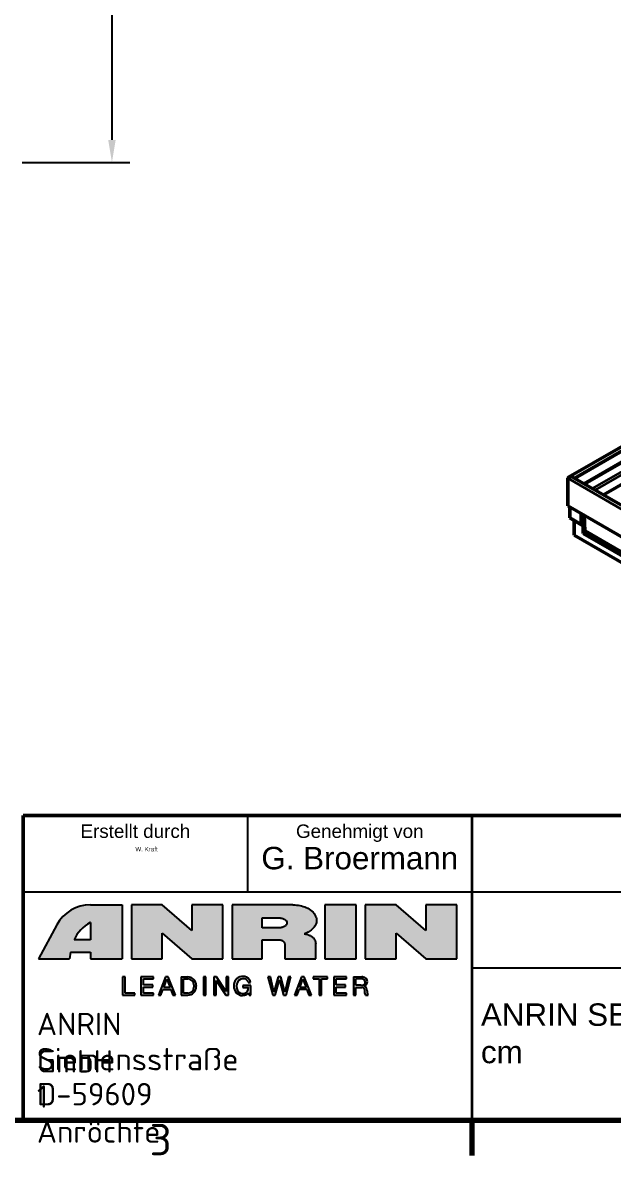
# Model space of a CAD drawing. Header units: millimetres. Extents: x 0 to 3492, y -130 to 1485.
# Drawn here: x 1150 to 1479, y 31 to 662 of the extents above; entities that cross this region are included whole.
import ezdxf
from ezdxf.enums import TextEntityAlignment as Align

# ---------------------------------------------------------------- set-up
doc = ezdxf.new("R2018")
doc.units = ezdxf.units.MM
doc.header["$LTSCALE"] = 5
for name, color, linetype, lineweight in [('Bemaßung (ISO)', 7, 'Continuous', 25), ('Rahmen (ISO)', 7, 'Continuous', 70), ('Schraffur (ISO)', 7, 'Continuous', 18), ('Sichtbar (ISO)', 7, 'Continuous', 50), ('Sichtbar schmal (ISO)', 7, 'Continuous', 35), ('Skizziergeometrie (ISO)', 7, 'Continuous', 25), ('Symbole(DIN)', 7, 'Continuous', 25), ('Titel (ISO)', 7, 'Continuous', 50)]:
    doc.layers.add(name, color=color, linetype=linetype, lineweight=lineweight)
doc.styles.add('Aktuell-DIN', font='arial.ttf')
doc.styles.add('Notiztext (DIN)', font='isocpeur.ttf')
doc.styles.get("Standard").update_dxf_attribs({"font": 'arial.ttf'})
doc.styles.add('TXT 3_5', font='isocpeur.ttf')
doc.styles.add('TXT 5_0', font='isocpeur.ttf')
doc.dimstyles.new('Anrin Standard (DIN)', dxfattribs={"dimscale": 5, "dimtxt": 3.5, "dimasz": 2.5, "dimexe": 2, "dimexo": 0, "dimgap": 0.7999999999999999, "dimtad": 1, "dimrnd": 1e-08, "dimtxsty": 'TXT 3_5', "dimcen": 0.09, "dimdle": 10, "dimclrd": 256, "dimclre": 256, "dimclrt": 256, "dimadec": 0, "dimazin": 2, "dimtfac": 0.7142857313156128, "dimtmove": 0, "dimatfit": 3, "dimfxl": 1, "dimtolj": 1, "dimlwd": -1, "dimlwe": -1, "dimarcsym": 0})

# ---------------------------------------------------------------- blocks, each defined once
blk = doc.blocks.new('Ränder Standardrahmen')
at = {"layer": 'Rahmen (ISO)'}
blk.add_line((280, 10), (280, 6.100000143051147), dxfattribs=at)
at = {"layer": 'Rahmen (ISO)', "flags": 128}
blk.add_lwpolyline([(10, 10), (10, 287.0000076293945), (410, 287.0000076293945), (410, 10), (10, 10)], dxfattribs=at)
at = {"layer": 'Rahmen (ISO)', "insert": (244.0783748340615, 6.100000059604644), "char_height": 3.499999940395355, "attachment_point": 7, "style": 'Notiztext (DIN)'}
blk.add_mtext('3', dxfattribs=at)
blk = doc.blocks.new('Schriftfelder Kundenzeichnung DE')
at = {"layer": 'Schraffur (ISO)'}
h = blk.add_hatch(color=256, dxfattribs=at)
edge = h.paths.add_edge_path(flags=0)
edge.add_line((108.683909823923, 225.3408427413095), (110.516742063923, 225.3408427413095))
edge.add_line((110.5167420639229, 225.3408427413095), (110.5167420639229, 227.2962102213095))
edge.add_arc((111.2257004586354, 225.8655982654567), 1.59664416, 116.3613146929463, 117.7482226645101)
edge.add_arc((112.3362595360138, 223.7546137413095), 3.981931800000001, 117.7482226645103, 156.5245153357833)
edge = h.paths.add_edge_path()
edge.add_arc((110.5045526805172, 224.9907311013095), 4.26078048, 90, 151.5119102653221)
edge.add_line((106.7596833415043, 227.0230214182844), (104.712935583923, 223.2515115813095))
edge.add_line((104.712935583923, 223.2515115813095), (108.171648543923, 223.2515115813095))
edge.add_line((108.171648543923, 223.2515115813095), (108.2998586025441, 223.9915139013095))
edge.add_line((108.2998586025441, 223.9915139013095), (110.5167420639229, 223.9915139013095))
edge.add_line((110.5167420639229, 223.9915139013095), (110.5167420639229, 223.2515115813095))
edge.add_line((110.5167420639229, 223.2515115813095), (114.045733623923, 223.2515115813095))
edge.add_line((114.045733623923, 223.2515115813095), (114.045733623923, 229.2515115813095))
edge.add_line((114.045733623923, 229.2515115813095), (110.5045526805172, 229.2515115813095))
for points in [[(125.252607783923, 223.2515115813095), (121.817400063923, 223.2515115813095), (118.505964063923, 226.1045144613095), (118.505964063923, 223.2515115813095), (115.070756343923, 223.2515115813095), (115.070756343923, 229.2515115813095), (118.505964063923, 229.2515115813095), (121.817400063923, 226.3985087013095), (121.817400063923, 229.2515115813095), (125.252607783923, 229.2515115813095)], [(140.097968583923, 223.2515115813095), (136.625119383923, 223.2515115813095), (136.625119383923, 229.2515115813095), (140.097968583923, 229.2515115813095)], [(147.869635023923, 229.2515115813095), (151.304842743923, 229.2515115813095), (151.304842743923, 223.2515115813095), (147.869635023923, 223.2515115813095), (144.558199023923, 226.1045144613095), (144.558199023923, 223.2515115813095), (141.122991303923, 223.2515115813095), (141.122991303923, 229.2515115813095), (144.558199023923, 229.2515115813095), (147.869635023923, 226.3985087013095)], [(114.092750823923, 221.2198260213095), (114.092750823923, 219.1891757013095), (115.437950823923, 219.1891757013095), (115.437950823923, 219.4171757013095), (114.362750823923, 219.4171757013095), (114.362750823923, 221.2198260213095)], [(117.539431743923, 220.9918260213095), (117.539431743923, 221.2198260213095), (116.127950823923, 221.2198260213095), (116.127950823923, 219.1891757013095), (117.539431743923, 219.1891757013095), (117.539431743923, 219.4171757013095), (116.399148063923, 219.4171757013095), (116.399148063923, 220.0905008613095), (117.454217463923, 220.0905008613095), (117.454217463923, 220.3185008613095), (116.399148063923, 220.3185008613095), (116.399148063923, 220.9918260213095)], [(123.086601303923, 221.2198260213095), (123.086601303923, 219.1891757013095), (123.356828463923, 219.1891757013095), (123.356828463923, 221.2198260213095)], [(124.262986023923, 221.2198260213095), (124.262986023923, 219.1891757013095), (124.518913143923, 219.1891757013095), (124.518913143923, 220.8277610613095), (125.589754863923, 219.1891757013095), (125.881309503923, 219.1891757013095), (125.881309503923, 221.2198260213095), (125.625382383923, 221.2198260213095), (125.625382383923, 219.5812406613095), (124.5545406639229, 221.2198260213095)], [(132.561861423923, 221.2198260213095), (132.155045343923, 219.5180909013095), (131.699562243923, 221.2198260213095), (131.4071755239229, 221.2198260213095), (130.951692423923, 219.5180909013095), (130.544876343923, 221.2198260213095), (130.268875503923, 221.2198260213095), (130.805499063923, 219.1891757013095), (131.097885783923, 219.1891757013095), (131.553368883923, 220.8909108213095), (132.008851983923, 219.1891757013095), (132.301238703923, 219.1891757013095), (132.837862263923, 221.2198260213095)], [(135.977502663923, 219.1891757013095), (136.247237223923, 219.1891757013095), (136.247237223923, 220.9918260213095), (136.924449183923, 220.9918260213095), (136.924449183923, 221.2198260213095), (135.300290703923, 221.2198260213095), (135.300290703923, 220.9918260213095), (135.977502663923, 220.9918260213095)], [(139.015114863923, 219.1891757013095), (139.015114863923, 219.4171757013095), (137.874831183923, 219.4171757013095), (137.874831183923, 220.0905008613095), (138.929900583923, 220.0905008613095), (138.929900583923, 220.3185008613095), (137.874831183923, 220.3185008613095), (137.874831183923, 220.9918260213095), (139.015114863923, 220.9918260213095), (139.015114863923, 221.2198260213095), (137.603633943923, 221.2198260213095), (137.603633943923, 219.1891757013095)]]:
    blk.add_hatch(color=256, dxfattribs=at).paths.add_polyline_path(points)
h = blk.add_hatch(color=256, dxfattribs=at)
edge = h.paths.add_edge_path(flags=0)
edge.add_line((129.642346503923, 227.8052701413094), (129.642346503923, 226.6901711013095))
edge.add_line((129.642346503923, 226.6901711013095), (131.480023983923, 226.6901711013095))
edge.add_spline(control_points=[(131.480023983923, 226.6901711013095), (131.5318805497063, 226.6916958227884), (131.6305581805931, 226.6945972085825), (131.7834079712094, 226.7187347864066), (131.9456075507691, 226.7621980947508), (132.1091953016572, 226.8344387768472), (132.2411939532879, 226.9285784099501), (132.3403721803921, 227.0402636060593), (132.396135090417, 227.1601969955236), (132.4018507240181, 227.2893400885062), (132.3685830476563, 227.4029543419422), (132.2920363050484, 227.5186120536297), (132.1869485253285, 227.6088157974424), (132.0663152088053, 227.6797835189072), (131.9581459113344, 227.7259415766284), (131.8527252149688, 227.7585600237585), (131.7479852451018, 227.7823689967755), (131.6253257673098, 227.8010784926916), (131.5313444046484, 227.8037896558978), (131.480023983923, 227.8052701413094)], knot_values=[-0.2348443077656115, -0.2348443077656115, -0.2348443077656115, -0.2348443077656115, -0.2192949338551818, -0.2052554725607108, -0.1885299087278163, -0.1690334631389931, -0.1519110800315538, -0.1403572958252844, -0.1244643519458432, -0.1133909403395071, -0.1022811609910772, -0.08951621207976893, -0.07231263734836829, -0.06124997503032472, -0.04759695909511757, -0.03714336058679168, -0.02818110863432662, -0.01538886339449367, 0, 0, 0, 0], degree=3, periodic=0)
edge.add_line((131.480023983923, 227.8052701413094), (129.642346503923, 227.8052701413094))
edge = h.paths.add_edge_path()
edge.add_spline(control_points=[(134.3150813439229, 226.0103985813095), (134.4168598895055, 226.0499850707431), (134.6939340057785, 226.1577522972583), (135.1242053294814, 226.422542312788), (135.5393193016908, 226.8579692208423), (135.7441753496952, 227.4401807852996), (135.6188050910975, 228.067237885474), (135.188165090126, 228.5998506058473), (134.5630450770148, 228.975213475255), (133.8338599334821, 229.208407002818), (133.3252697546637, 229.2368130615507), (133.0621032639229, 229.2515115813095)], knot_values=[0, 0, 0, 0, 0.03273779986462733, 0.08912287864097368, 0.1501897263755084, 0.2100176711255166, 0.2664548752384519, 0.3341424044766891, 0.4091241048504136, 0.4826164910825286, 0.5614219785737962, 0.5614219785737962, 0.5614219785737962, 0.5614219785737962], degree=3, periodic=0)
edge.add_line((133.0621032639229, 229.2515115813095), (126.2776305039229, 229.2515115813095))
edge.add_line((126.277630503923, 229.2515115813095), (126.277630503923, 223.2515115813094))
edge.add_line((126.277630503923, 223.2515115813095), (129.640630143923, 223.2515115813095))
edge.add_line((129.640630143923, 223.2515115813095), (129.640630143923, 225.3408427413095))
edge.add_line((129.640630143923, 225.3408427413095), (131.617366023923, 225.3408427413095))
edge.add_spline(control_points=[(131.617366023923, 225.3408427413095), (131.6488713517749, 225.3391210629297), (131.7096549333692, 225.3357994095647), (131.7990697278204, 225.3095878925087), (131.872281801242, 225.2741947818108), (131.9337235729713, 225.2322818866625), (131.9865197590555, 225.1865581139826), (132.0300926899619, 225.1373930018526), (132.0741991413703, 225.0750696916928), (132.1122919188791, 225.0043523735758), (132.1455681176842, 224.9096097331732), (132.1624950295837, 224.8218552984954), (132.1642300527399, 224.7638858272553), (132.164888943923, 224.7418713813095)], knot_values=[0, 0, 0, 0, 0.009437148749291642, 0.01820719669116636, 0.02774254030071362, 0.03371989700886165, 0.04047332671375441, 0.04864753822361823, 0.05335390803231722, 0.0633642127570237, 0.07261690739271422, 0.08340067882478427, 0.09000333732218208, 0.09000333732218208, 0.09000333732218208, 0.09000333732218208], degree=3, periodic=0)
edge.add_line((132.164888943923, 224.7418713813095), (132.164888943923, 223.2515115813094))
edge.add_line((132.164888943923, 223.2515115813095), (135.600096663923, 223.2515115813095))
edge.add_line((135.600096663923, 223.2515115813095), (135.600096663923, 224.8899704613095))
edge.add_spline(control_points=[(135.600096663923, 224.8899704613095), (135.5969135726795, 224.9497369570432), (135.5914782726407, 225.0517914731497), (135.5554397474652, 225.1884953475542), (135.5074912832181, 225.3128218758276), (135.4394430282167, 225.4367425261486), (135.3534139701515, 225.5517938194365), (135.2404039955451, 225.6704034442483), (135.111628615453, 225.7719278015089), (134.9566551882107, 225.8619626514578), (134.8241544066446, 225.9192584722618), (134.7024348326499, 225.9579576020105), (134.5708608940054, 225.9892465075556), (134.4424725479349, 226.0072562669392), (134.346413905029, 226.0096257119596), (134.3150813439229, 226.0103985813095)], knot_values=[0, 0, 0, 0, 0.01790270397454535, 0.03056983295888588, 0.04221164982264758, 0.057826131227419, 0.07280866371495635, 0.08518183669927369, 0.1068974509930123, 0.1217176774808403, 0.1388591343700172, 0.1500828583150381, 0.1599955145979027, 0.1794151422518301, 0.1888157834339211, 0.1888157834339211, 0.1888157834339211, 0.1888157834339211], degree=3, periodic=0)
h = blk.add_hatch(color=256, dxfattribs=at)
h.paths.add_polyline_path([(119.021969763923, 220.9790897013095), (119.375604997844, 220.0260197013095), (118.6683345300019, 220.0260197013095)], flags=0)
h.paths.add_polyline_path([(118.357824783923, 219.1891757013095), (118.079050503923, 219.1891757013095), (118.872720123923, 221.2198260213095), (119.1712194039229, 221.2198260213095), (119.964889023923, 219.1891757013095), (119.686114743923, 219.1891757013095), (119.4591581092633, 219.8008386213095), (118.5847814185826, 219.8008386213095)])
h = blk.add_hatch(color=256, dxfattribs=at)
edge = h.paths.add_edge_path(flags=0)
edge.add_line((122.022680343923, 220.3187820213095), (122.022680343923, 220.0902197013095))
edge.add_arc((121.344585543923, 220.0902197013095), 0.6780948, -90, 0, ccw=False)
edge.add_line((121.344585543923, 219.4121249013095), (120.888736383923, 219.4121249013095))
edge.add_line((120.888736383923, 219.4121249013095), (120.888736383923, 220.9968768213095))
edge.add_line((120.888736383923, 220.9968768213095), (121.344585543923, 220.9968768213095))
edge.add_arc((121.344585543923, 220.3187820213095), 0.6780948, 0, 90, ccw=False)
edge = h.paths.add_edge_path()
edge.add_line((122.292907503923, 220.2777335013095), (122.292907503923, 220.1312682213095))
edge.add_arc((121.350814983923, 220.1312682213095), 0.9420925200000002, -90, 0, ccw=False)
edge.add_line((121.350814983923, 219.1891757013095), (120.618509223923, 219.1891757013095))
edge.add_line((120.618509223923, 219.1891757013095), (120.618509223923, 221.2198260213095))
edge.add_line((120.618509223923, 221.2198260213095), (121.350814983923, 221.2198260213095))
edge.add_arc((121.350814983923, 220.2777335013095), 0.9420925200000002, 0, 90, ccw=False)
h = blk.add_hatch(color=256, dxfattribs=at)
edge = h.paths.add_edge_path()
edge.add_arc((127.4262397882722, 220.3651757013095), 0.9096000000000004, 108.7548966671923, 155.983844719467)
edge.add_arc((127.807688463923, 220.1952149180556), 1.3272, 155.9838447194682, 187.9914345018063)
edge.add_arc((127.5224852712298, 220.1551757013095), 1.039200000000001, 187.991434501805, 233.7769540661515)
edge.add_arc((127.4381004384694, 220.0399757013095), 0.8964000000000004, 233.7769540661532, 284.14111023393)
edge.add_arc((127.4187510198735, 220.1167757013095), 0.9755999999999999, 284.1411102339305, 316.1812399542431)
edge.add_line((128.1226791656291, 219.4412903013095), (128.193566103923, 219.1891757013095))
edge.add_line((128.193566103923, 219.1891757013095), (128.363966103923, 219.1891757013095))
edge.add_line((128.363966103923, 219.1891757013095), (128.363966103923, 220.2576428613095))
edge.add_line((128.363966103923, 220.2576428613095), (127.473759663923, 220.2576428613095))
edge.add_line((127.473759663923, 220.2576428613095), (127.473759663923, 220.0305529413095))
edge.add_line((127.473759663923, 220.0305529413095), (128.1257988137048, 220.0305529413095))
edge.add_arc((127.4694716349456, 220.0207757013095), 0.6564000000000001, -150.37950396507392, 0.8534663380053757, ccw=False)
edge.add_arc((127.7417420887227, 220.1755757013095), 0.9696000000000005, 148.1617581461661, 209.6204960349263, ccw=False)
edge.add_arc((127.5195022183124, 220.3135757013095), 0.708, 78.44410074413952, 148.1617581461653, ccw=False)
edge.add_arc((127.5550797393053, 220.4875757013095), 0.5304000000000002, 11.53554341040342, 78.44410074413878, ccw=False)
edge.add_line((128.074766103923, 220.5936428613095), (128.324366103923, 220.5936428613095))
edge.add_arc((127.6013750059995, 220.5276135320432), 0.7260000000000002, 5.21823285918623, 65.66421573335826)
edge.add_arc((127.4698379533712, 220.2367757013095), 1.045200000000001, 65.66421573336058, 108.7548966671922)
h = blk.add_hatch(color=256, dxfattribs=at)
h.paths.add_polyline_path([(134.535621877844, 220.0260197013095), (134.181986643923, 220.9790897013095), (133.8283514100019, 220.0260197013095)], flags=0)
h.paths.add_polyline_path([(134.032737003923, 221.2198260213095), (133.239067383923, 219.1891757013095), (133.517841663923, 219.1891757013095), (133.7447982985826, 219.8008386213095), (134.6191749892633, 219.8008386213095), (134.846131623923, 219.1891757013095), (135.124905903923, 219.1891757013095), (134.331236283923, 221.2198260213095)])
h = blk.add_hatch(color=256, dxfattribs=at)
edge = h.paths.add_edge_path(flags=0)
edge.add_line((140.771062743923, 220.9968768213095), (140.066121063923, 220.9968768213095))
edge.add_line((140.066121063923, 220.9968768213095), (140.066121063923, 220.2839815413095))
edge.add_line((140.066121063923, 220.2839815413095), (140.633433783923, 220.2839815413095))
edge.add_arc((140.633433783923, 221.1473537013095), 0.86337216, 270, 289.1620101958619)
edge.add_arc((140.824118943923, 220.5986092605525), 0.2824407600000001, 289.1620101958597, 360)
edge.add_line((141.106559703923, 220.5986092605525), (141.106559703923, 220.6613798613095))
edge.add_arc((140.771062743923, 220.6613798613095), 0.3354969600000001, 0, 90)
edge = h.paths.add_edge_path()
edge.add_line((139.796039943923, 221.2198260213095), (139.796039943923, 219.1891757013095))
edge.add_line((139.796039943923, 219.1891757013095), (140.066121063923, 219.1891757013095))
edge.add_line((140.066121063923, 219.1891757013095), (140.066121063923, 220.0568142213095))
edge.add_line((140.066121063923, 220.0568142213095), (140.757378303923, 220.0568142213095))
edge.add_arc((140.757378303923, 219.7724142213095), 0.2844, 12.877147864535516, 90, ccw=False)
edge.add_arc((138.890345279691, 219.3455902219524), 2.199600000000001, 0.34767452326332204, 12.877147864535289, ccw=False)
edge.add_arc((141.422298663923, 219.3609544686387), 0.3323999999999999, 180.3476745232685, 211.1167275824202)
edge.add_line((141.137725623923, 219.1891757013095), (141.4374325839229, 219.1891757013095))
edge.add_arc((141.810972903923, 219.4630769049109), 0.4632000000000002, 190.0760485959375, 216.2510084252529, ccw=False)
edge.add_arc((143.2228554653303, 219.7139626015817), 1.8972, 181.1097201713741, 190.0760485959349, ccw=False)
edge.add_arc((140.454974703923, 219.6603468330855), 0.8712000000000004, 1.10972017137414, 19.97247768533239)
edge.add_arc((140.977159143923, 219.8501224127102), 0.3156000000000001, 19.97247768533407, 85.20143695251477)
edge.add_arc((140.844616383923, 220.6563195945944), 0.5167545600000002, 287.9134775026913, 363.4992817117508)
edge.add_arc((140.7984608387399, 220.6534971813095), 0.5629963200000003, 3.499281711751236, 81.2837322856036)
edge.add_arc((140.7547331892268, 220.3682773413095), 0.8515486800000001, 81.2837322856041, 90)
edge.add_line((140.7547331892268, 221.2198260213095), (139.796039943923, 221.2198260213095))
at = {"layer": 'Skizziergeometrie (ISO)', "color": 7, "lineweight": 25}
for p, q in [((110.5045526805172, 229.2515115813095), (114.045733623923, 229.2515115813095)), ((114.045733623923, 229.2515115813095), (114.045733623923, 223.2515115813095)), ((115.070756343923, 229.2515115813095), (115.070756343923, 223.2515115813095)), ((118.505964063923, 229.2515115813095), (115.070756343923, 229.2515115813095)), ((121.817400063923, 226.3985087013095), (118.505964063923, 229.2515115813095)), ((125.252607783923, 229.2515115813095), (121.817400063923, 229.2515115813095)), ((121.817400063923, 229.2515115813095), (121.817400063923, 226.3985087013095)), ((125.252607783923, 223.2515115813095), (125.252607783923, 229.2515115813095)), ((126.277630503923, 229.2515115813095), (126.277630503923, 223.2515115813095)), ((133.0621032639229, 229.2515115813095), (126.277630503923, 229.2515115813095)), ((140.097968583923, 229.2515115813095), (136.625119383923, 229.2515115813095)), ((136.625119383923, 229.2515115813095), (136.625119383923, 223.2515115813095)), ((140.097968583923, 223.2515115813095), (140.097968583923, 229.2515115813095)), ((144.558199023923, 229.2515115813095), (141.122991303923, 229.2515115813095)), ((141.122991303923, 229.2515115813095), (141.122991303923, 223.2515115813095)), ((147.869635023923, 226.3985087013095), (144.558199023923, 229.2515115813095)), ((147.869635023923, 229.2515115813095), (147.869635023923, 226.3985087013095)), ((151.304842743923, 229.2515115813095), (147.869635023923, 229.2515115813095)), ((151.304842743923, 223.2515115813095), (151.304842743923, 229.2515115813095)), ((129.642346503923, 227.8052701413094), (131.480023983923, 227.8052701413094)), ((129.642346503923, 226.6901711013095), (129.642346503923, 227.8052701413094)), ((106.7596833415043, 227.0230214182844), (104.712935583923, 223.2515115813095)), ((110.5167420639229, 227.2962102213095), (110.5167420639229, 225.3408427413095)), ((131.480023983923, 226.6901711013095), (129.642346503923, 226.6901711013095)), ((110.5167420639229, 225.3408427413095), (108.683909823923, 225.3408427413095)), ((118.505964063923, 226.1045144613095), (121.817400063923, 223.2515115813095)), ((118.505964063923, 223.2515115813095), (118.505964063923, 226.1045144613095)), ((129.640630143923, 223.2515115813095), (129.640630143923, 225.3408427413095)), ((129.640630143923, 225.3408427413095), (131.617366023923, 225.3408427413095)), ((135.600096663923, 223.2515115813095), (135.600096663923, 224.8899704613095)), ((144.558199023923, 223.2515115813095), (144.558199023923, 226.1045144613095)), ((144.558199023923, 226.1045144613095), (147.869635023923, 223.2515115813095)), ((108.2998586025441, 223.9915139013095), (108.171648543923, 223.2515115813095)), ((108.2998586025441, 223.9915139013095), (110.5167420639229, 223.9915139013095)), ((110.5167420639229, 223.9915139013095), (110.5167420639229, 223.2515115813095)), ((132.164888943923, 224.7418713813095), (132.164888943923, 223.2515115813095)), ((104.712935583923, 223.2515115813095), (108.171648543923, 223.2515115813095)), ((110.5167420639229, 223.2515115813095), (114.045733623923, 223.2515115813095)), ((115.070756343923, 223.2515115813095), (118.505964063923, 223.2515115813095)), ((121.817400063923, 223.2515115813095), (125.252607783923, 223.2515115813095)), ((126.277630503923, 223.2515115813095), (129.640630143923, 223.2515115813095)), ((132.164888943923, 223.2515115813095), (135.600096663923, 223.2515115813095)), ((136.625119383923, 223.2515115813095), (140.097968583923, 223.2515115813095)), ((141.122991303923, 223.2515115813095), (144.558199023923, 223.2515115813095)), ((147.869635023923, 223.2515115813095), (151.304842743923, 223.2515115813095)), ((114.362750823923, 221.2198260213095), (114.092750823923, 221.2198260213095)), ((114.092750823923, 221.2198260213095), (114.092750823923, 219.1891757013095)), ((114.362750823923, 219.4171757013095), (114.362750823923, 221.2198260213095)), ((116.127950823923, 221.2198260213095), (116.127950823923, 219.1891757013095)), ((117.539431743923, 221.2198260213095), (116.127950823923, 221.2198260213095)), ((117.539431743923, 220.9918260213095), (117.539431743923, 221.2198260213095)), ((118.872720123923, 221.2198260213095), (118.079050503923, 219.1891757013095)), ((119.1712194039229, 221.2198260213095), (118.872720123923, 221.2198260213095)), ((119.964889023923, 219.1891757013095), (119.1712194039229, 221.2198260213095)), ((120.618509223923, 221.2198260213095), (121.350814983923, 221.2198260213095)), ((120.618509223923, 221.2198260213095), (120.618509223923, 219.1891757013095)), ((123.086601303923, 221.2198260213095), (123.086601303923, 219.1891757013095)), ((123.356828463923, 221.2198260213095), (123.086601303923, 221.2198260213095)), ((123.356828463923, 219.1891757013095), (123.356828463923, 221.2198260213095)), ((124.262986023923, 221.2198260213095), (124.262986023923, 219.1891757013095)), ((124.5545406639229, 221.2198260213095), (124.262986023923, 221.2198260213095)), ((125.625382383923, 219.5812406613095), (124.5545406639229, 221.2198260213095)), ((125.881309503923, 221.2198260213095), (125.625382383923, 221.2198260213095)), ((125.625382383923, 221.2198260213095), (125.625382383923, 219.5812406613095)), ((125.881309503923, 219.1891757013095), (125.881309503923, 221.2198260213095)), ((130.268875503923, 221.2198260213095), (130.805499063923, 219.1891757013095)), ((130.544876343923, 221.2198260213095), (130.268875503923, 221.2198260213095)), ((130.951692423923, 219.5180909013095), (130.544876343923, 221.2198260213095)), ((131.4071755239229, 221.2198260213095), (130.951692423923, 219.5180909013095)), ((131.699562243923, 221.2198260213095), (131.4071755239229, 221.2198260213095)), ((132.155045343923, 219.5180909013095), (131.699562243923, 221.2198260213095)), ((132.561861423923, 221.2198260213095), (132.155045343923, 219.5180909013095)), ((132.301238703923, 219.1891757013095), (132.837862263923, 221.2198260213095)), ((132.837862263923, 221.2198260213095), (132.561861423923, 221.2198260213095)), ((134.032737003923, 221.2198260213095), (133.239067383923, 219.1891757013095)), ((134.331236283923, 221.2198260213095), (134.032737003923, 221.2198260213095)), ((135.124905903923, 219.1891757013095), (134.331236283923, 221.2198260213095)), ((135.300290703923, 221.2198260213095), (135.300290703923, 220.9918260213095)), ((136.924449183923, 221.2198260213095), (135.300290703923, 221.2198260213095)), ((136.924449183923, 220.9918260213095), (136.924449183923, 221.2198260213095)), ((137.603633943923, 221.2198260213095), (137.603633943923, 219.1891757013095)), ((139.015114863923, 221.2198260213095), (137.603633943923, 221.2198260213095)), ((139.015114863923, 220.9918260213095), (139.015114863923, 221.2198260213095)), ((139.796039943923, 221.2198260213095), (139.796039943923, 219.1891757013095)), ((139.796039943923, 221.2198260213095), (140.7547331892268, 221.2198260213095)), ((116.399148063923, 220.9918260213095), (117.539431743923, 220.9918260213095)), ((116.399148063923, 220.3185008613095), (116.399148063923, 220.9918260213095)), ((117.454217463923, 220.3185008613095), (116.399148063923, 220.3185008613095)), ((116.399148063923, 220.0905008613095), (117.454217463923, 220.0905008613095)), ((116.399148063923, 219.4171757013095), (116.399148063923, 220.0905008613095)), ((117.454217463923, 220.0905008613095), (117.454217463923, 220.3185008613095)), ((118.357824783923, 219.1891757013095), (118.5847814185826, 219.8008386213095)), ((118.5847814185826, 219.8008386213095), (119.4591581092633, 219.8008386213095)), ((118.6683345300019, 220.0260197013095), (119.021969763923, 220.9790897013095)), ((119.375604997844, 220.0260197013095), (118.6683345300019, 220.0260197013095)), ((119.021969763923, 220.9790897013095), (119.375604997844, 220.0260197013095)), ((119.4591581092633, 219.8008386213095), (119.686114743923, 219.1891757013095)), ((120.888736383923, 220.9968768213095), (121.344585543923, 220.9968768213095)), ((120.888736383923, 219.4121249013095), (120.888736383923, 220.9968768213095)), ((122.022680343923, 220.3187820213095), (122.022680343923, 220.0902197013095)), ((122.292907503923, 220.2777335013095), (122.292907503923, 220.2045008613095)), ((122.292907503923, 220.1312682213095), (122.292907503923, 220.2045008613095)), ((124.518913143923, 220.8277610613095), (125.589754863923, 219.1891757013095)), ((124.518913143923, 219.1891757013095), (124.518913143923, 220.8277610613095)), ((128.363966103923, 220.2576428613095), (127.473759663923, 220.2576428613095)), ((127.473759663923, 220.2576428613095), (127.473759663923, 220.0305529413095)), ((127.473759663923, 220.0305529413095), (128.1257988137048, 220.0305529413095)), ((128.074766103923, 220.5936428613095), (128.324366103923, 220.5936428613095)), ((128.363966103923, 219.1891757013095), (128.363966103923, 220.2576428613095)), ((131.097885783923, 219.1891757013095), (131.553368883923, 220.8909108213095)), ((131.553368883923, 220.8909108213095), (132.008851983923, 219.1891757013095)), ((133.517841663923, 219.1891757013095), (133.7447982985826, 219.8008386213095)), ((134.6191749892633, 219.8008386213095), (133.7447982985826, 219.8008386213095)), ((133.8283514100019, 220.0260197013095), (134.181986643923, 220.9790897013095)), ((134.535621877844, 220.0260197013095), (133.8283514100019, 220.0260197013095)), ((134.181986643923, 220.9790897013095), (134.535621877844, 220.0260197013095)), ((134.6191749892633, 219.8008386213095), (134.846131623923, 219.1891757013095)), ((135.300290703923, 220.9918260213095), (135.977502663923, 220.9918260213095)), ((135.977502663923, 220.9918260213095), (135.977502663923, 219.1891757013095)), ((136.247237223923, 219.1891757013095), (136.247237223923, 220.9918260213095)), ((136.247237223923, 220.9918260213095), (136.924449183923, 220.9918260213095)), ((137.874831183923, 220.3185008613095), (137.874831183923, 220.9918260213095)), ((137.874831183923, 220.9918260213095), (139.015114863923, 220.9918260213095)), ((138.929900583923, 220.3185008613095), (137.874831183923, 220.3185008613095)), ((137.874831183923, 219.4171757013095), (137.874831183923, 220.0905008613095)), ((137.874831183923, 220.0905008613095), (138.929900583923, 220.0905008613095)), ((138.929900583923, 220.0905008613095), (138.929900583923, 220.3185008613095)), ((140.066121063923, 220.2839815413095), (140.066121063923, 220.9968768213095)), ((140.771062743923, 220.9968768213095), (140.066121063923, 220.9968768213095)), ((140.633433783923, 220.2839815413095), (140.066121063923, 220.2839815413095)), ((140.066121063923, 219.1891757013095), (140.066121063923, 220.0568142213095)), ((140.066121063923, 220.0568142213095), (140.757378303923, 220.0568142213095)), ((141.106559703923, 220.6613798613095), (141.106559703923, 220.5986092605525)), ((114.092750823923, 219.1891757013095), (115.437950823923, 219.1891757013095)), ((115.437950823923, 219.4171757013095), (114.362750823923, 219.4171757013095)), ((115.437950823923, 219.1891757013095), (115.437950823923, 219.4171757013095)), ((116.127950823923, 219.1891757013095), (117.539431743923, 219.1891757013095)), ((117.539431743923, 219.4171757013095), (116.399148063923, 219.4171757013095)), ((117.539431743923, 219.1891757013095), (117.539431743923, 219.4171757013095)), ((118.079050503923, 219.1891757013095), (118.357824783923, 219.1891757013095)), ((119.686114743923, 219.1891757013095), (119.964889023923, 219.1891757013095)), ((120.618509223923, 219.1891757013095), (121.350814983923, 219.1891757013095)), ((121.344585543923, 219.4121249013095), (120.888736383923, 219.4121249013095)), ((123.086601303923, 219.1891757013095), (123.356828463923, 219.1891757013095)), ((124.262986023923, 219.1891757013095), (124.518913143923, 219.1891757013095)), ((125.589754863923, 219.1891757013095), (125.881309503923, 219.1891757013095)), ((128.1226791656291, 219.4412903013095), (128.193566103923, 219.1891757013095)), ((128.193566103923, 219.1891757013095), (128.363966103923, 219.1891757013095)), ((130.805499063923, 219.1891757013095), (131.097885783923, 219.1891757013095)), ((132.008851983923, 219.1891757013095), (132.301238703923, 219.1891757013095)), ((133.239067383923, 219.1891757013095), (133.517841663923, 219.1891757013095)), ((134.846131623923, 219.1891757013095), (135.124905903923, 219.1891757013095)), ((135.977502663923, 219.1891757013095), (136.247237223923, 219.1891757013095)), ((137.603633943923, 219.1891757013095), (139.015114863923, 219.1891757013095)), ((139.015114863923, 219.4171757013095), (137.874831183923, 219.4171757013095)), ((139.015114863923, 219.1891757013095), (139.015114863923, 219.4171757013095)), ((139.796039943923, 219.1891757013095), (140.066121063923, 219.1891757013095)), ((141.137725623923, 219.1891757013095), (141.437432583923, 219.1891757013095))]:
    blk.add_line(p, q, dxfattribs=at)
for centre, radius, start, end in [((110.5045526805172, 224.9907311013095), 4.26078048, 90, 151.5119102653221), ((112.3362595360138, 223.7546137413095), 3.981931800000001, 117.7482226645103, 156.5245153357833), ((111.2257004586354, 225.8655982654567), 1.59664416, 116.3613146929463, 117.7482226645107), ((121.350814983923, 220.2777335013095), 0.9420925200000002, 0, 90), ((127.4262397882722, 220.3651757013095), 0.9096000000000003, 108.7548966671923, 155.983844719467), ((127.4698379533712, 220.2367757013095), 1.0452, 65.66421573336058, 108.7548966671922), ((127.6013750059995, 220.5276135320432), 0.7260000000000001, 5.21823285918623, 65.66421573335954), ((140.7547331892268, 220.3682773413095), 0.8515486800000001, 81.28373228560291, 90), ((140.7984608387399, 220.6534971813095), 0.5629963200000001, 3.499281711751236, 81.28373228560307), ((121.344585543923, 220.3187820213095), 0.6780948, 0, 90), ((121.344585543923, 220.0902197013095), 0.6780948, 270, 0), ((121.350814983923, 220.1312682213095), 0.9420925200000002, 270, 0), ((127.807688463923, 220.1952149180556), 1.3272, 155.9838447194682, 187.9914345018063), ((127.5224852712298, 220.1551757013095), 1.0392, 187.9914345018049, 233.7769540661515), ((127.7417420887227, 220.1755757013095), 0.9696000000000004, 148.1617581461661, 209.6204960349263), ((127.4694716349456, 220.0207757013095), 0.6564000000000002, 209.620496034926, 0.8534663380054042), ((127.5195022183124, 220.3135757013095), 0.708, 78.44410074413948, 148.1617581461653), ((127.5550797393053, 220.4875757013095), 0.5304000000000001, 11.53554341040343, 78.44410074413803), ((140.633433783923, 221.1473537013095), 0.86337216, 270, 289.1620101958619), ((140.757378303923, 219.7724142213095), 0.2844, 12.87714786453554, 90), ((140.771062743923, 220.6613798613095), 0.3354969600000001, 0, 90), ((140.824118943923, 220.5986092605525), 0.2824407600000001, 289.1620101958597, 0), ((140.844616383923, 220.6563195945944), 0.5167545600000001, 287.9134775026913, 3.499281711750788), ((140.977159143923, 219.8501224127102), 0.3156000000000001, 19.97247768533407, 85.20143695251102), ((138.890345279691, 219.3455902219524), 2.1996, 0.3476745232632531, 12.8771478645354), ((140.454974703923, 219.6603468330855), 0.8712000000000002, 1.10972017137414, 19.97247768533498), ((127.4381004384694, 220.0399757013095), 0.8964000000000001, 233.7769540661532, 284.1411102339306), ((127.4187510198735, 220.1167757013095), 0.9756, 284.1411102339305, 316.1812399542453), ((141.422298663923, 219.3609544686387), 0.3324, 180.3476745232684, 211.1167275824202), ((143.2228554653303, 219.7139626015817), 1.897200000000001, 181.1097201713741, 190.0760485959349), ((141.810972903923, 219.4630769049109), 0.4632000000000001, 190.0760485959374, 216.2510084252529)]:
    blk.add_arc(centre, radius, start, end, dxfattribs=at)
for points in [[(133.0621032639229, 229.2515115813095), (133.8462557746336, 229.1731832606335), (134.5467567336024, 228.9508963066916), (135.1805291676098, 228.5501993626232), (135.5884603104999, 228.0100583216921), (135.6915455727778, 227.4551806509307), (135.5056253722709, 226.8865226022367), (135.0966282800945, 226.4330500365676), (134.6174821356491, 226.1358183371737), (134.3150813439229, 226.0103985813095)], [(131.480023983923, 227.8052701413094), (131.6337114573302, 227.7974042545105), (131.7602543934786, 227.778668216014), (131.8476103684736, 227.7586399949592), (131.9474376584851, 227.7276192866132), (132.0727895797133, 227.6735140164714), (132.1679057855395, 227.6170236885778), (132.2965136999456, 227.5027595091251), (132.3654462706314, 227.3953225845159), (132.3957536732886, 227.2884386237863), (132.3909585201203, 227.1778083794296), (132.3269342643267, 227.0323454591179), (132.2511889104856, 226.9451007783633), (132.1130863736701, 226.843881760126), (131.9354261898252, 226.7635823321329), (131.7740744651306, 226.7195361121942), (131.6353101601302, 226.6982026876764), (131.480023983923, 226.6901711013095)], [(131.617366023923, 225.3408427413095), (131.7113174548353, 225.3319485701201), (131.7957290500455, 225.3081566243327), (131.881511213711, 225.2665189230023), (131.9309256235622, 225.2328871609209), (131.9819957731823, 225.1886975569888), (132.0362716725853, 225.1275755468387), (132.0634713555392, 225.0891676189483), (132.1109898819901, 225.0010619453961), (132.1418554303675, 224.9138349213411), (132.1615692363428, 224.8078144587696), (132.164888943923, 224.7418713813095)], [(134.3150813439229, 226.0103985813095), (134.4090228658445, 226.0069063152109), (134.6014678914223, 225.9808850555933), (134.6978822143886, 225.9578556442858), (134.8048405013295, 225.9238391369095), (134.9621127026067, 225.8556598942196), (135.090192730592, 225.7810983911076), (135.2604374112249, 225.6462891216501), (135.3457206480241, 225.5566436505373), (135.4353090299954, 225.4365538933147), (135.5102236484788, 225.2995538827619), (135.5522722654606, 225.190994664826), (135.5834603626697, 225.0682228510287), (135.600096663923, 224.8899704613095)]]:
    blk.add_spline(points, degree=3, dxfattribs=at)
at = {"layer": 'Titel (ISO)', "lineweight": 50}
for p, q in [((283.008889163923, 239.2203436413095), (103.008889163923, 239.2203436413095)), ((103.008889163923, 239.2203436413095), (103.008889163923, 205.2203436413095)), ((103.008889163923, 205.2203436413095), (283.008889163923, 205.2203436413095))]:
    blk.add_line(p, q, dxfattribs=at)
at = {"layer": 'Titel (ISO)', "lineweight": 25}
for p, q in [((128.008889163923, 239.2203436413095), (128.008889163923, 230.7203436413095)), ((103.008889163923, 230.7203436413095), (283.008889163923, 230.7203436413095)), ((153.008889163923, 222.2203436413095), (283.008889163923, 222.2203436413095))]:
    blk.add_line(p, q, dxfattribs=at)
at = {"layer": 'Titel (ISO)', "lineweight": 35}
blk.add_line((153.008889163923, 239.2203436413095), (153.008889163923, 205.2203436413095), dxfattribs=at)
at = {"layer": 'Symbole(DIN)', "color": 7, "style": 'Aktuell-DIN'}
for s, insert, char_height, attachment_point in [('\\fArial|b0|i0;Erstellt durch', (115.508889163923, 238.2203436413095), 1.500000059604645, 2), ('\\fArial|b0|i0;Genehmigt von', (140.508889163923, 238.2203436413095), 1.500000059604645, 2), ('\\fArial|b0|i0;cm', (154.0088891639229, 214.094391993551), 2.5, 1)]:
    blk.add_mtext(s, dxfattribs=dict(at, insert=insert, char_height=char_height, attachment_point=attachment_point))
at = {"layer": 'Symbole(DIN)', "color": 7, "char_height": 2.5, "style": 'Aktuell-DIN'}
for s, insert, width, attachment_point in [('\\fArial|b0|i0;G. Broermann', (140.508889163923, 235.7203436413095), 21.93025827407837, 2), ('\\fArial|b0|i0;ANRIN SELF', (154.0088891639229, 218.2641696253106), 20.5754566192627, 1)]:
    blk.add_mtext(s, dxfattribs=dict(at, insert=insert, width=width, attachment_point=attachment_point))
at = {"layer": 'Symbole(DIN)', "color": 7, "lineweight": 30, "flags": 104}
for tag, height, p in [('AUTOR', 2.5, (115.508889163923, 235.7203436413095)), ('Artikelnummer', 3.00000011920929, (186.3422224972563, 235.7203436413095)), ('MATERIAL', 1.800000071525574, (236.3422224972563, 235.7203436413095)), ('VaultStatus', 2.000000029802322, (268.008889163923, 227.2203436413095)), ('BAUTEILNUMMER', 4.000000059604645, (186.3422224972563, 227.2203436413095)), ('Oberfläche', 2.5, (236.3422224972563, 227.2203436413095)), ('REVISIONSNUMMER', 4.000000059604645, (215.9255558305896, 227.2203436413095)), ('MASSE\\P3;', 3.00000011920929, (236.3422224972563, 218.7203436413095)), ('GENEHM.DAT._KONSTR.', 3.00000011920929, (268.008889163923, 218.7203436413095)), ('Dokumentenart', 2.5, (236.3422224972563, 210.2203436413094)), ('Anfänglicher_Ansichtsmaßstab', 2.5, (258.008889163923, 210.2203436413095)), ('Blattgröße', 2.5, (268.008889163923, 210.2203436413095)), ('Blattnummer', 2.5, (278.008889163923, 210.2203436413095))]:
    blk.add_attdef(tag, text='', height=height, dxfattribs=at).set_placement(p, align=Align.TOP_CENTER)
at = {"layer": 'Titel (ISO)', "char_height": 2.5, "attachment_point": 1, "style": 'TXT 5_0'}
for s, insert, width in [('\\fISOCPEUR|b0|i0;ANRIN GmbH', (104.5403373575877, 217.2203436413095), 16.91164970397949), ('\\fISOCPEUR|b0|i0;Siemensstraße 1', (104.5403373575877, 213.2959991612718), 21.75723314285278), ('\\fISOCPEUR|b0|i0;D-59609 Anröchte', (104.5403373575877, 209.3951105990694), 23.94448757171631)]:
    blk.add_mtext(s, dxfattribs=dict(at, insert=insert, width=width))
blk = doc.blocks.new('*D29')
at = {"layer": 'Bemaßung (ISO)', "transparency": 16777216}
for p, q in [((1149.447944316447, 1084.188987153704), (1209.447944316446, 1084.188987153704)), ((1199.447944316446, 1071.688987153704), (1199.447944316446, 596.688987153704)), ((1149.447944316447, 584.188987153704), (1209.447944316446, 584.188987153704))]:
    blk.add_line(p, q, dxfattribs=at)
for points in [[(1197.364610983113, 1071.688987153704), (1201.53127764978, 1071.688987153704), (1199.447944316446, 1084.188987153704)], [(1197.364610983113, 596.688987153704), (1201.53127764978, 596.688987153704), (1199.447944316446, 584.188987153704)]]:
    blk.add_solid(points, dxfattribs=at)
at = {"layer": 'Defpoints', "color": 0, "transparency": 16777216}
for p in [(1149.447944316447, 1084.188987153704), (1149.447944316447, 584.188987153704), (1199.447944316446, 584.188987153704)]:
    blk.add_point(p, dxfattribs=at)
at = {"layer": 'Bemaßung (ISO)', "transparency": 16777216, "insert": (1177.947944316446, 817.5639871537038), "char_height": 17.5, "attachment_point": 1, "rotation": 90, "style": 'TXT 3_5'}
blk.add_mtext('\\A1;500', dxfattribs=at)

msp = doc.modelspace()

# ---------------------------------------------------------------- linework, layer by layer
at = {"layer": 'Sichtbar (ISO)'}
for p, q in [((1453.828424695057, 408.6992634120316), (1806.915825030661, 612.5543690432577)), ((1457.203424695057, 408.049744359193), (1806.915825030661, 609.9562928319044)), ((1473.225764138831, 398.7992423682827), (1806.915825030661, 591.4552888500837)), ((1453.362434437387, 392.6383713941824), (1453.362434437387, 408.0497443591933)), ((1630.139129734024, 308.2052685024473), (1456.078424695057, 408.6992634120311)), ((1453.362434437387, 392.638371394182), (1630.139129734024, 290.5762987782161)), ((1454.423094609167, 385.9022746015287), (1454.423094609167, 392.0259989584862)), ((1454.423094609167, 385.9022746015287), (1462.024492506922, 381.5136054790422)), ((1460.787055639846, 382.228039987354), (1460.787055639846, 388.3517643443114)), ((1462.446483899421, 387.3936929919451), (1462.853414483192, 378.6627334075809)), ((1456.89796834332, 384.4734055849052), (1456.89796834332, 376.3084397756278)), ((1462.024492506922, 381.5136054790422), (1462.024492506922, 377.2269984291717)), ((1630.139129734024, 276.2876086119813), (1456.89796834332, 376.3084397756278)), ((1462.853414483192, 378.6627334075809), (1462.024492506922, 377.2269984291717)), ((1625.012605570422, 283.1257674772513), (1462.024492506922, 377.2269984291717)), ((1625.012605570422, 285.0400807817969), (1462.853414483192, 378.6627334075809))]:
    msp.add_line(p, q, dxfattribs=at)
for centre, major_axis, ratio, start_param, end_param in [((1454.953424695057, 408.0497443591933), (-1.590990257669732, 6.071841930066159e-16), 0.5773502691896258, 3.926990816986939, 6.283185307179586), ((1454.953424695057, 408.0497443591928), (1.590990257669734, -3.311913780036091e-16), 0.5773502691896251, 0.7853981633974412, 3.141592653589793)]:
    msp.add_ellipse(centre, major_axis=major_axis, ratio=ratio, start_param=start_param, end_param=end_param, dxfattribs=at)
at = {"layer": 'Sichtbar schmal (ISO)'}
for p, q in [((1457.209788182236, 408.0460703981571), (1806.915825030661, 609.9489449098327)), ((1806.915825030661, 604.110577606173), (1462.26596258383, 405.1268867463273)), ((1462.973069365016, 404.7186384558635), (1806.915825030661, 603.2940810252453)), ((1467.215356498745, 402.2693528372255), (1806.915825030661, 598.3955097879693)), ((1468.629570061118, 401.4528562562978), (1806.915825030661, 596.7625166261139)), ((1630.139129734024, 305.9876717432269), (1453.362434437387, 408.0497443591928))]:
    msp.add_line(p, q, dxfattribs=at)

# ---------------------------------------------------------------- block references
at = {"xscale": 5, "yscale": 5, "zscale": 5}
msp.add_blockref('Ränder Standardrahmen', (0, 0), dxfattribs=at)
ref = msp.add_blockref('Schriftfelder Kundenzeichnung DE', (634.9555541803852, -976.1017182065475), dxfattribs=dict(xscale=5, yscale=5, zscale=5))
lines = msp.add_mtext('W. Kraft', dxfattribs={"layer": 'Symbole(DIN)', "color": 7, "insert": (1212.5, 202.4999999999999), "char_height": 2.5, "attachment_point": 1})
ref.add_attrib('AUTOR', '', (1212.5, 202.4999999999999), dxfattribs={"flags": 104}).embed_mtext(lines)

# ---------------------------------------------------------------- dimensions: what is measured, and where the dimension line sits
at = {"layer": 'Bemaßung (ISO)'}
dim = msp.add_linear_dim(base=(1199.447944316446, 584.188987153704), p1=(1149.447944316446, 1084.188987153704), p2=(1149.447944316446, 584.1889871537038), angle=90, dimstyle='Anrin Standard (DIN)', override={"dimgap": 0.7999999999999999, "dimdec": 2, "dimtol": 0, "dimlim": 0, "dimtp": 0, "dimtm": -0, "dimtdec": 2, "dimtofl": 0, "dimatfit": 1}, dxfattribs=at)
dim.commit()
dim.dimension.update_dxf_attribs({"geometry": '*D29', "text_midpoint": (1199.447944316446, 834.1889871537038), "dimtype": 160})

doc.saveas('drawing.dxf')
